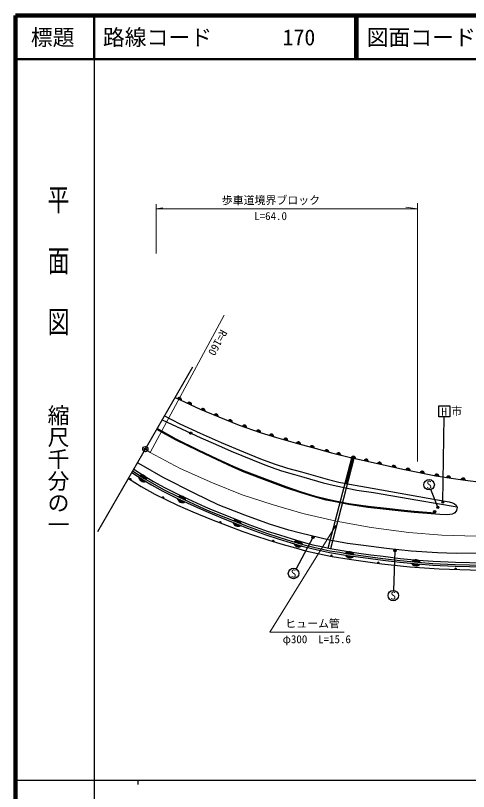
# Model space of a CAD drawing. Units: millimetres at full size, sheet at 1:1000; details may follow other scales. Extents: x 40000 to 680000, y 20000 to 380000.
# Drawn here: x 40000 to 143690, y 202409 to 380000 of the extents above; entities that cross this region are included whole.
import ezdxf
from ezdxf.enums import TextEntityAlignment as Align

# ---------------------------------------------------------------- set-up
doc = ezdxf.new("R2010")
doc.units = ezdxf.units.MM
doc.header["$LTSCALE"] = 1000
doc.header["$PDMODE"] = 32
doc.header["$PDSIZE"] = 500
doc.linetypes.add('CHAIN', pattern=[18.5, 12, -1.5, 3.5, -1.5])
for name, color, linetype, lineweight in [('M-BGD', 7, 'Continuous', 25), ('M-BGD-EXST', 7, 'Continuous', 25), ('M-BMK', 2, 'CHAIN', 13), ('M-BMK-OTRS', 5, 'Continuous', 25), ('M-BMK-SRVR', 3, 'Continuous', 25), ('M-STR-HTXT', 7, 'Continuous', 13), ('M-STR-STRC', 7, 'Continuous', 25), ('M-TTL', 2, 'Continuous', 140), ('M-TTL-BAND', 7, 'Continuous', 25), ('M-TTL-LINE', 7, 'Continuous', 50)]:
    doc.layers.add(name, color=color, linetype=linetype, lineweight=lineweight)
doc.layers.add('M-OTRS', color=6, linetype='Continuous')
doc.layers.add('M-TTL-TXT', color=7, linetype='Continuous')
doc.styles.add('@ＭＳ ゴシック', font='')
doc.styles.add('ＭＳ ゴシック', font='')
doc.styles.get('@ＭＳ ゴシック').set_extended_font_data('@MS Gothic')
doc.styles.get('ＭＳ ゴシック').set_extended_font_data('MS Gothic')

# ---------------------------------------------------------------- blocks, each defined once
blk = doc.blocks.new('open_arrow')
at = {"color": 0, "linetype": 'Continuous', "lineweight": -2}
blk.add_lwpolyline([(7.5, 1.25), (0, 0), (7.5, -1.25)], dxfattribs=at)

msp = doc.modelspace()

# ---------------------------------------------------------------- hatches: boundary and pattern name
at = {"layer": 'M-BGD'}
for points in [[(77981, 291938, 0.82183), (77084, 292358)], [(80293, 290856, 0.82183), (79396, 291276)], [(83413, 289449, 0.82183), (82501, 289834)], [(86374, 288198, 0.82183), (85461, 288584)], [(89615, 286880, 0.82183), (88693, 287243)], [(92888, 285675, 0.82183), (91951, 285996)], [(96071, 284584, 0.82183), (95133, 284905)], [(99096, 283643, 0.82183), (98150, 283937)], [(102313, 282711, 0.82183), (101360, 282982)], [(105230, 281883, 0.82183), (104277, 282153)], [(108381, 280998, 0.82183), (107427, 281266)], [(111721, 280079, 0.82183), (110766, 280341)], [(114455, 279395, 0.82183), (113491, 279625)], [(117827, 278601, 0.82183), (116861, 278824)], [(120783, 277920, 0.82183), (119818, 278143)], [(123800, 277246, 0.82183), (122831, 277453)], [(127100, 276539, 0.82183), (126131, 276747)], [(130336, 275868, 0.82183), (129365, 276063)], [(133573, 275216, 0.82183), (132602, 275411)], [(66454, 273653, 0.4608), (66407, 273958, 0.4608), (66113, 273865)], [(68195, 274408, 0.51219), (69819, 273386)], [(70009, 273739, 0.51219), (68385, 274761)], [(136941, 274564, 0.82183), (135966, 274739)], [(139612, 274129, 0.82183), (138634, 274289)], [(142957, 273670, 0.82183), (141975, 273799)], [(78977, 269042, 0.51219), (77230, 269836)], [(73929, 269466, 0.4608), (73852, 269765, 0.4608), (73568, 269643)], [(77038, 269484, 0.51219), (78785, 268690)], [(87061, 263839, 0.4608), (86959, 264131, 0.4608), (86687, 263984)], [(89766, 263993, 0.51219), (91544, 263272)], [(91688, 263646, 0.51219), (89909, 264366)], [(99182, 259561, 0.4608), (99056, 259843, 0.4608), (98797, 259675)], [(105676, 258985, 0.51219), (103836, 259530)], [(103744, 259141, 0.51219), (105584, 258596)], [(112503, 256206, 0.4608), (112347, 256473, 0.4608), (112108, 256277)], [(115546, 256517, 0.51219), (117444, 256232)], [(117451, 256634, 0.51219), (115554, 256923)], [(123239, 254607, 0.4608), (123072, 254867, 0.4608), (122841, 254662)], [(130736, 254611, 0.51219), (132647, 254442)], [(132686, 254840, 0.51219), (130774, 255009)], [(140971, 253244, 0.4608), (140779, 253486, 0.4608), (140569, 253259)]]:
    msp.add_hatch(color=256, dxfattribs=at).paths.add_polyline_path(points)
at = {"layer": 'M-BGD-EXST'}
for points in [[(137600, 268504, 1), (138039, 268743, 0.41421), (137700, 268843, 0.41421)], [(135720, 266349, 1), (136159, 266588, 0.41421), (135820, 266688, 0.41421)], [(136444, 267338, 1), (136883, 267577, 0.41421), (136544, 267677, 0.41421)], [(107868, 260452, 1), (108307, 260691, 0.41421), (107968, 260791, 0.41421)], [(126638, 257403, 1), (127078, 257642, 0.41421), (126738, 257742, 0.41421)]]:
    msp.add_hatch(color=256, dxfattribs=at).paths.add_polyline_path(points)
at = {"layer": 'M-STR-STRC'}
msp.add_hatch(color=256, dxfattribs=at).paths.add_polyline_path([(80290, 284284, 1), (79885, 284577, 1)])

# ---------------------------------------------------------------- linework, layer by layer
at = {"layer": 'M-BGD'}
for p, q in [((111568, 258115), (116971, 278799)), ((112156, 257993), (117556, 278664)), ((115731, 272863), (117264, 278731))]:
    msp.add_line(p, q, dxfattribs=at)
for points in [[(76559, 292604), (82246, 289942), (87807, 287593), (91216, 286248), (96024, 284599), (99724, 283447), (104514, 282085), (108821, 280874), (112648, 279825), (116717, 278857), (122531, 277518), (128654, 276207), (136234, 274680), (140227, 274029), (142957, 273670), (148451, 272984), (154500, 272195), (157249, 271846), (158634, 271740), (159465, 271740), (160415, 271793), (162843, 272081), (172801, 273882), (188987, 277227)], [(148746, 256972), (140833, 256856), (136596, 257019), (130568, 257426), (124906, 257981), (119666, 258711), (116026, 259189), (111845, 259937), (105199, 261506), (102548, 262219), (98111, 263569), (92511, 265668), (86390, 268024), (81035, 270570), (73786, 274244), (69288, 276829), (67908, 277627)], [(66636, 275424), (69238, 273730), (71153, 272600), (73716, 271174), (77100, 269452), (83058, 266756), (84658, 266075), (87946, 264730), (93097, 262643), (97338, 261156), (100131, 260253), (103081, 259337), (105637, 258579), (107859, 258000), (109824, 257570), (111896, 257123), (114150, 256759), (116003, 256438), (118450, 256087), (121226, 255696), (124052, 255339), (127981, 254865), (132089, 254486), (135532, 254216), (140667, 253971), (147230, 253838)], [(66813, 275783), (69448, 274070), (71352, 272947), (73904, 271527), (77274, 269813), (83219, 267123), (84812, 266445), (88097, 265100), (93238, 263018), (97466, 261535), (100252, 260634), (103197, 259720), (105745, 258964), (107952, 258389), (109909, 257961), (111970, 257517), (114216, 257154), (116066, 256833), (118506, 256483), (121279, 256093), (124101, 255736), (128023, 255263), (132123, 254885), (135557, 254616), (140680, 254371), (147230, 254238)], [(67085, 276202), (69712, 274495), (71600, 273381), (74139, 271968), (77490, 270264), (83420, 267581), (85005, 266906), (88285, 265564), (93415, 263486), (97626, 262009), (100403, 261111), (103342, 260199), (105879, 259446), (108068, 258875), (110015, 258449), (112063, 258008), (114298, 257647), (116144, 257327), (118577, 256978), (121345, 256588), (124163, 256232), (128076, 255760), (132165, 255383), (135589, 255115), (140697, 254871), (147231, 254738)], [(65835, 274038), (68777, 272206), (71917, 270457), (74578, 269146), (77064, 267970), (80592, 266427), (84865, 264689), (92015, 261923), (94743, 260994), (97973, 259918), (101287, 258938), (104074, 258137), (106371, 257521), (109194, 256861), (112514, 256196), (116362, 255557), (123824, 254526), (130289, 253822), (137017, 253389), (146442, 253042)]]:
    msp.add_lwpolyline(points, dxfattribs=at)
for centre, radius, start, end in [((77491, 292059), 505, 346.08613, 143.74432), ((79803, 290977), 505, 346.08613, 143.74432), ((82919, 289551), 505, 348.27662, 145.93481), ((85880, 288301), 505, 348.27662, 145.93481), ((89118, 286971), 505, 349.64297, 147.30116), ((92388, 285743), 505, 352.23613, 149.89432), ((95571, 284652), 505, 352.30646, 149.96465), ((98594, 283697), 505, 353.87875, 151.53694), ((101810, 282752), 505, 355.29227, 152.95046), ((104727, 281924), 505, 355.40648, 153.06467), ((107877, 281038), 505, 355.4738, 153.13199), ((111218, 280116), 505, 355.84374, 153.50193), ((113951, 279415), 505, 357.78701, 155.4452), ((117322, 278617), 505, 358.19627, 155.85446), ((120278, 277936), 505, 358.19627, 155.85446), ((123295, 277254), 505, 359.08525, 156.74344), ((126595, 276547), 505, 359.08525, 156.74344), ((129831, 275870), 505, 359.78121, 157.4394), ((133068, 275218), 505, 359.78121, 157.4394), ((66300, 273786), 203, 319.131, 157.05438), ((69375, 274482), 1182, 183.57247, 292.05763), ((68829, 273665), 1182, 3.57484, 112.05999), ((136436, 274555), 505, 1.00609, 158.66428), ((139107, 274113), 505, 1.92235, 159.58055), ((142454, 273638), 505, 3.67111, 161.3293), ((77817, 268810), 1182, 11.321, 119.80615), ((73763, 269583), 203, 324.81599, 162.73937), ((78197, 269716), 1182, 191.31813, 299.80328), ((86886, 263941), 203, 329.88744, 167.81083), ((90914, 264273), 1182, 193.70453, 302.18968), ((90539, 263365), 1182, 13.70453, 122.18968), ((98998, 259648), 203, 334.55842, 172.4818), ((104560, 258595), 1182, 19.22965, 127.71481), ((104860, 259531), 1182, 199.26684, 307.752), ((112311, 256273), 203, 340.82694, 178.75032), ((116597, 257058), 1182, 207.22124, 315.70639), ((116398, 256096), 1182, 27.09684, 135.58199), ((123044, 254665), 203, 343.17023, 181.09362), ((131752, 255215), 1182, 210.71829, 319.20344), ((131669, 254237), 1182, 30.70889, 139.19405), ((140771, 253283), 203, 348.93038, 186.85377)]:
    msp.add_arc(centre, radius, start, end, dxfattribs=at)
at = {"layer": 'M-BGD-EXST'}
for p, q in [((137820, 268624), (138140, 288180)), ((136663, 267458), (135106, 271489)), ((108088, 260571), (104217, 253355)), ((126858, 257522), (126518, 248438))]:
    msp.add_line(p, q, dxfattribs=at)
msp.add_lwpolyline([(136890, 290680), (139390, 290680), (139390, 288180), (136890, 288180)], close=True, dxfattribs=at)
for centre, radius in [((134673, 272609), 1200), ((137820, 268624), 250), ((135940, 266469), 250), ((136663, 267458), 250), ((108088, 260571), 250), ((126858, 257522), 250), ((103650, 252298), 1200), ((126473, 247239), 1200)]:
    msp.add_circle(centre, radius, dxfattribs=at)
at = {"layer": 'M-BMK'}
msp.add_lwpolyline([(69720, 280764), (70826, 280028), (77653, 276302), (85070, 273010), (91887, 270279), (98724, 268052), (105746, 266042), (113377, 264240), (121404, 262832), (130022, 261709), (137617, 261085), (145461, 260814), (156182, 261205), (166148, 262035), (167257, 262200), (178139, 264143), (181972, 265066), (264361, 283885), (274731, 286227)], dxfattribs=at)
at = {"layer": 'M-BMK-OTRS'}
msp.add_line((58822, 261896), (80617, 299631), dxfattribs=at)
at = {"layer": 'M-BMK-SRVR'}
msp.add_circle((69720, 280764), 600, dxfattribs=at)
at = {"layer": 'M-OTRS'}
msp.add_point((69720, 280764), dxfattribs=at)
at = {"layer": 'M-STR-HTXT'}
for p, q in [((72220, 325569), (72220, 336799)), ((72220, 335738), (73755, 335963)), ((72220, 335738), (131987, 335738)), ((131987, 335738), (129349, 336139)), ((131987, 277946), (131987, 337033)), ((70826, 280028), (87730, 311438))]:
    msp.add_line(p, q, dxfattribs=at)
msp.add_lwpolyline([(113332, 263314), (98238, 238872), (115244, 238872)], dxfattribs=at)
at = {"layer": 'M-STR-STRC'}
msp.add_line((136028, 265900), (136043, 266099), dxfattribs=at)
for points in [[(74116, 288374), (77615, 286584), (82292, 284418), (87109, 282272), (92152, 280147), (96114, 278571), (99180, 277420), (102297, 276438), (105483, 275534), (111330, 273899), (113997, 273216), (116434, 272720), (121639, 271839), (132293, 269941), (136632, 269155), (139252, 268663), (140066, 268442), (140498, 268221), (140850, 267930), (141061, 267639), (141091, 267398), (141031, 267086), (140920, 266725), (140789, 266474), (140528, 266203), (140317, 266012), (139985, 265901), (139443, 265801), (138699, 265741), (137123, 265815), (131275, 266267), (128980, 266497), (124880, 266964), (120682, 267418), (116257, 268070), (112802, 268750), (111122, 269086), (108633, 269757), (105384, 270724), (101858, 271912), (98207, 273284), (92352, 275521), (89784, 276627), (86171, 278276), (81780, 280354), (76658, 282883), (72326, 285276)], [(73593, 287469), (82439, 283330), (85756, 281862), (89330, 280315), (96655, 277350), (98487, 276654), (100925, 275830), (103833, 274947), (106008, 274319), (110449, 273057), (112694, 272526), (114853, 272027), (118120, 271398), (121969, 270811), (132066, 269059), (141076, 267518)], [(136043, 266099), (131292, 266466), (129001, 266695), (124903, 267163), (120707, 267616), (116290, 268267), (112841, 268946), (111167, 269280), (108687, 269950), (105445, 270914), (101925, 272100), (98278, 273471), (92428, 275707), (89865, 276810), (86255, 278457), (81867, 280534), (76750, 283060), (72426, 285449)]]:
    msp.add_lwpolyline(points, dxfattribs=at)
msp.add_circle((80087, 284431), 250, dxfattribs=at)
at = {"layer": 'M-TTL'}
for p, q in [((40000, 380000), (40000, 20000)), ((680000, 380000), (40000, 380000))]:
    msp.add_line(p, q, dxfattribs=at)
at = {"layer": 'M-TTL-BAND'}
for p, q in [((58000, 370000), (58000, 20000)), ((40000, 205000), (579000, 205000)), ((68000, 205000), (68000, 204000))]:
    msp.add_line(p, q, dxfattribs=at)
at = {"layer": 'M-TTL-LINE'}
for p, q in [((58000, 380000), (58000, 370000)), ((117750, 380000), (117750, 370000)), ((118250, 380000), (118250, 370000)), ((40000, 370000), (680000, 370000))]:
    msp.add_line(p, q, dxfattribs=at)

# ---------------------------------------------------------------- block references
at = {"layer": 'M-STR-HTXT', "xscale": 100, "yscale": 100, "rotation": 238.3}
msp.add_blockref('open_arrow', (113332, 263314), dxfattribs=at)

# ---------------------------------------------------------------- texts
at = {"layer": 'M-BGD-EXST', "style": 'ＭＳ ゴシック'}
for s, p in [('H', (138131, 289299)), ('市', (140999, 289442)), ('S', (134673, 272609)), ('S', (103650, 252298)), ('S', (126473, 247239))]:
    msp.add_text(s, height=1833, dxfattribs=at).set_placement(p, align=Align.MIDDLE_CENTER)
at = {"layer": 'M-STR-HTXT', "style": 'ＭＳ ゴシック'}
for s, p in [('歩車道境界ブロック', (98470, 336254)), ('L=64.0', (98391, 332639)), ('φ300\u3000L=15.6', (108961, 235791))]:
    msp.add_text(s, height=1833, dxfattribs=at).set_placement(p, align=Align.BOTTOM_CENTER)
msp.add_text('R=160', height=1833, rotation=241.96, dxfattribs=at).set_placement((84999, 305817), align=Align.BOTTOM_CENTER)
msp.add_text('ヒューム管', height=1833, dxfattribs=at).set_placement((101744, 239372), align=Align.BOTTOM_LEFT)
at = {"layer": 'M-TTL-BAND', "style": '@ＭＳ ゴシック', "width": 1.4}
msp.add_text('平  面  図', height=3666, rotation=270, dxfattribs=at).set_placement((49777, 306475), align=Align.MIDDLE_RIGHT)
at = {"layer": 'M-TTL-BAND', "style": '@ＭＳ ゴシック'}
msp.add_text('縮尺千分の一', height=3666, rotation=270, dxfattribs=at).set_placement((49777, 261030), align=Align.MIDDLE_RIGHT)
at = {"layer": 'M-TTL-TXT', "style": 'ＭＳ ゴシック'}
msp.add_text('標題', height=3666, dxfattribs=at).set_placement((48500, 375000), align=Align.MIDDLE_CENTER)
for s, p in [('路線コード', (60000, 375000)), ('170', (101142, 375000)), ('図面コード', (120380, 375000))]:
    msp.add_text(s, height=3666, dxfattribs=at).set_placement(p, align=Align.MIDDLE_LEFT)

doc.saveas('drawing.dxf')
